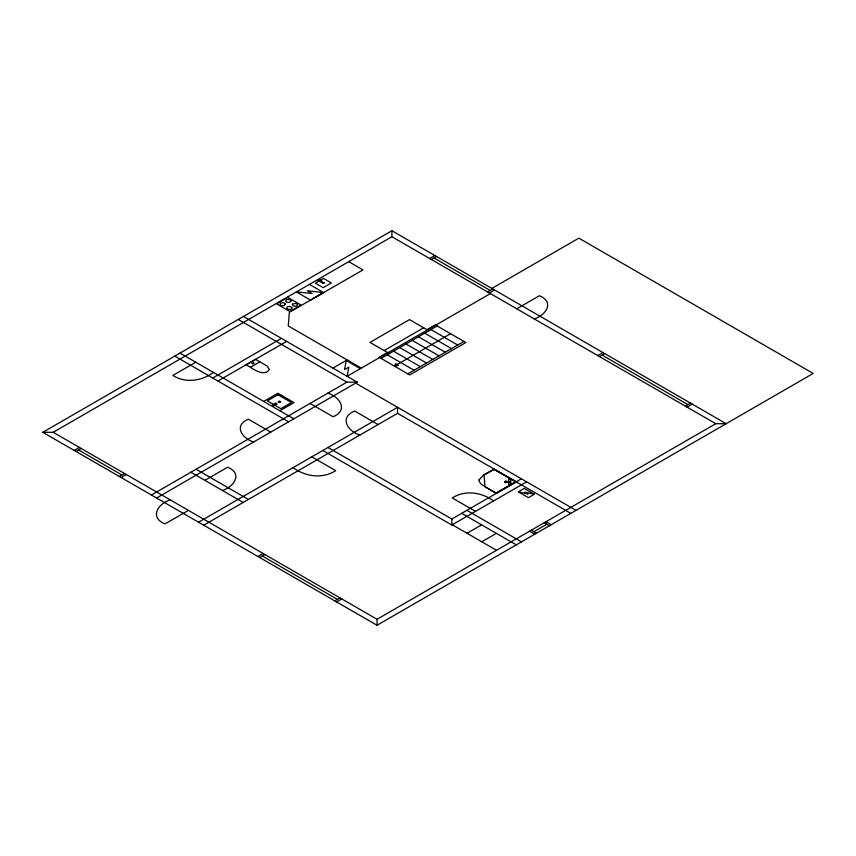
<?xml version="1.0" encoding="UTF-8"?>
<svg xmlns="http://www.w3.org/2000/svg" width="856" height="856" viewBox="0 0 856 856"><rect width="100%" height="100%" fill="white"/><g stroke="black" fill="none" stroke-linecap="round" stroke-linejoin="round"><path stroke-width="1.28" d="M377.036 625.265L377.036 619.273L715.777 423.699L726.166 423.699L391.93 230.735L42.8 432.301L377.036 625.265L813.2 373.451L578.849 238.15L491.847 288.419M42.8 432.301L53.19 432.301L391.93 236.738L391.93 230.735M203.739 525.22L397.559 413.32L397.559 407.317L198.549 522.214M508.667 481.618L508.667 478.846L510.711 478.846L510.711 484.935L508.667 484.935L508.667 482.142M510.711 482.142L508.036 482.142L510.486 481.618M346.252 360.43L344.551 369.599L348.809 367.138L347.129 376.298L490.392 293.587M195.767 362.216L172.891 375.42C185.442 383.552 201.845 381.016 213.454 372.424M312.633 298.808L321.278 293.811M323.589 292.591L310.557 300.114L296.379 291.928L312.087 293.48L307.358 290.751L323.589 292.591L309.412 284.406M74.204 450.427L79.394 447.431M75.97 451.454L81.17 448.448M212.748 378.01L281.431 338.366M429.594 258.48L434.784 255.473M217.948 381.016L286.621 341.362M431.36 259.496L436.56 256.5M250.455 367.288C255.27 370.616 265.103 376.373 269.383 369.428L266.922 365.919L255.655 359.381L246.207 364.838L250.455 367.288L259.903 361.831M119.348 476.492L124.548 473.496M121.124 477.52L126.314 474.513M263.702 401.432L277.879 393.246L294.057 402.598L279.891 410.773M332.952 368.112L347.129 359.927M384.141 350.607L423.677 327.773M487.556 291.939L492.746 288.943M489.322 292.966L494.522 289.959M387.5 352.479L379.155 357.294L409.714 374.939L465.857 342.528L435.297 324.884L426.951 329.699M381.048 358.386L437.181 325.976M151.426 495.014L346.894 382.161L357.284 382.161L156.616 498.01M394.434 366.111L450.566 333.712M170.194 499.851C158.007 503.692 149.094 517.452 165.005 523.915L188.438 510.379M204.884 480.334L227.61 467.216C243.051 473.496 234.148 486.775 222.421 490.456M516.778 308.813L539.441 295.727C554.838 301.997 545.925 315.233 534.24 318.903M407.83 373.847L463.963 341.437M597.723 355.55L602.924 352.544M599.489 356.567L604.689 353.571M257.924 556.496L263.124 553.5M259.7 557.524L264.889 554.517M327.966 447.495L451.85 519.014L521.432 478.846M322.776 450.502L451.85 525.017L526.633 481.842M518.319 491.815L524.225 488.412L534.369 494.265L528.462 497.678L518.319 491.815L527.991 493.987L524.889 492.2L534.369 494.265M334.803 600.88L339.993 597.884M336.569 601.907L341.769 598.9M685.324 406.119L690.514 403.123M467.034 533.267L481.596 524.867M687.09 407.146L692.29 404.15M481.778 541.784L496.341 533.374M533.887 531.715L546.824 524.246M508.667 479.467L510.711 479.467M508.667 484.303L510.711 484.282M508.036 482.142L505.703 482.677L504.698 481.885L505.703 481.093L508.036 481.618M433.96 257.998L490.156 290.441M602.089 355.069L687.914 404.62M391.93 236.738L715.777 423.699M348.713 261.679L362.987 269.918L289.339 312.322L288.279 325.954L361.307 368.112M430.943 329.581L457.725 345.043M428.845 330.791L409.51 319.588L369.963 342.421L389.394 353.571M424.704 333.177L451.487 348.638M418.477 336.783L445.248 352.244M412.239 340.378L439.01 355.839M406.001 343.984L432.783 359.445M399.763 347.59L426.534 363.04M393.525 351.185L420.307 366.646M387.286 354.791L414.069 370.241M346.188 360.472L360.355 368.658M243.468 316.442L357.284 382.161M355.625 383.114L576.045 510.369M238.268 319.449L346.894 382.161M397.559 413.32L570.845 513.375M327.88 393.139C339.821 396.895 348.734 410.388 333.08 416.754L310.022 403.444M378.106 424.555L354.694 411.041C338.815 417.493 347.718 431.231 359.895 435.073M546 521.721L551.2 524.717M544.234 522.738L549.424 525.745M493.538 500.953C481.703 492.211 465.011 489.685 452.246 497.957L475.487 511.374M531.298 530.206L536.487 533.213M529.522 531.234L534.722 534.23M466.895 510.337L521.497 541.869M461.694 513.332L516.307 544.865M179.985 353.1L293.801 418.809M174.785 356.096L288.611 421.815M452.3 524.76L496.512 550.29M270.742 432.12L248.39 419.215C233.196 425.411 242.098 438.433 253.579 442.028M311.798 456.837L335.723 470.65C322.552 479.178 305.303 476.664 293.062 467.654M196.056 469.238L248.379 499.444M190.867 472.245L243.179 502.451M53.19 432.301L377.036 619.273M78.57 449.946L121.948 474.994M262.3 556.025L337.392 599.382M451.85 519.014L451.85 525.017M505.126 481.832C505.917 484.261 506.089 479.67 505.126 481.832M479.125 479.788L479.103 481.243L481.008 484.068L496.127 493.42L516.243 481.842L494.051 469.056L483.308 475.305L479.125 479.788M285.348 304.19L284.374 305.389L282.673 305.731L280.961 305.389L279.998 304.19L280.961 302.992L282.673 302.639L284.374 302.992L285.348 304.19M291.96 308.01L290.986 309.198L289.285 309.551L287.573 309.198L286.61 308.01L287.584 306.812L289.285 306.459L290.986 306.812L291.96 308.01M290.965 300.938L290.366 301.922L288.29 302.478L286.589 302.136L285.626 300.938L286.589 299.739L288.301 299.397L290.366 299.953L290.965 300.938M292.431 304.18L292.838 305.742L294.913 306.298L296.615 305.956L297.588 304.757L295.919 303.324L292.431 304.18M395.622 363.8L394.67 365.983L398.457 365.437L395.622 363.8M323.771 282.897L322.434 282.897L323.771 282.897M280.072 401.71L278.735 401.71L280.072 401.71M280.575 401.71L279.398 402.384L278.232 401.71L279.398 401.036L280.575 401.71M322.134 282.501L322.423 283.454L324.274 282.897L322.134 282.501M494.105 469.505L484.036 474.898L485.01 486.893L496.148 492.992L515.515 481.842L494.105 469.505M287.798 297.406L276.616 303.859L289.852 311.498L301.034 305.046L287.798 297.406M318.988 279.452L317.576 280.276L320.882 282.18L322.305 281.367L318.988 279.452M323.515 278.425L315.35 283.133L323.194 287.659L331.347 282.951L323.515 278.425M253.451 362.698L251.942 363.565L252.659 363.971L254.157 363.105L253.451 362.698M277.975 394.755L267.339 400.886L280.832 408.676L291.457 402.534L277.975 394.755M275.675 403.165L272.369 405.07L273.781 405.894L277.087 403.979L275.675 403.165"/></g></svg>
